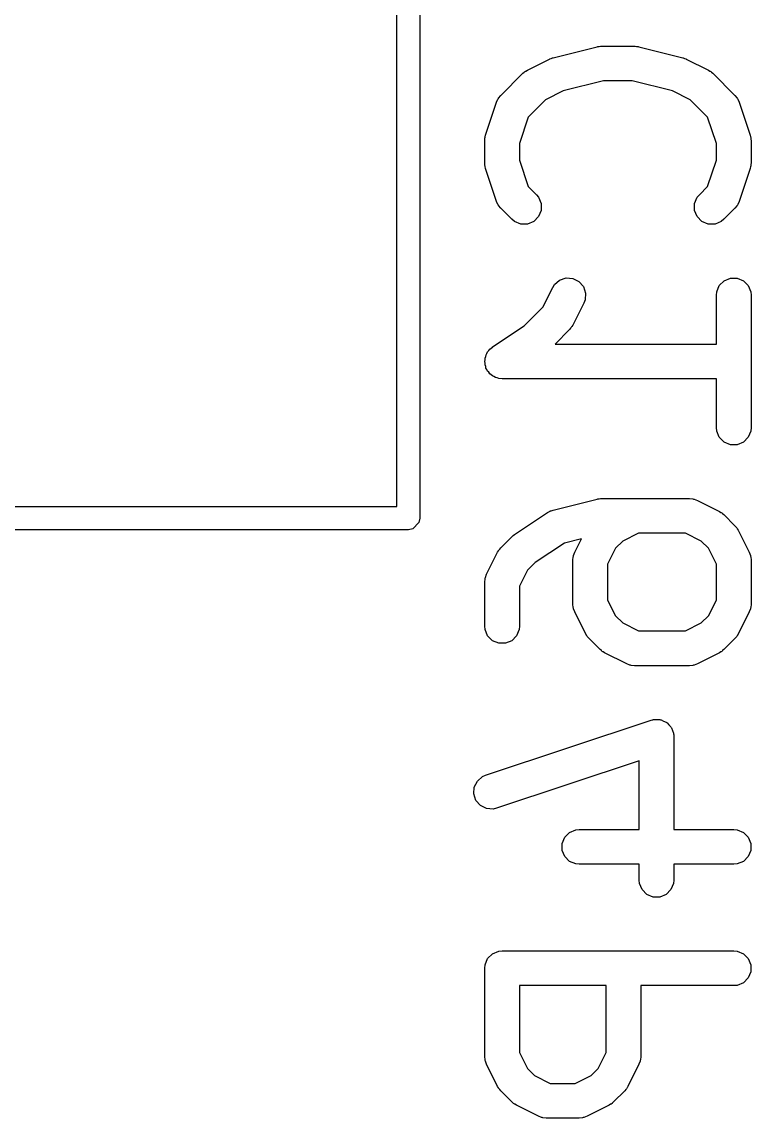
# Model space of a CAD drawing. Header units: inches. Extents: x 1.94 to 9.37, y -5.72 to -1.46.
# Drawn here: x 5.8477 to 5.9716, y -5.1787 to -4.9925 of the extents above; entities that cross this region are included whole.
import ezdxf

# ---------------------------------------------------------------- set-up
doc = ezdxf.new("R2010")
doc.units = ezdxf.units.IN
doc.header["$MEASUREMENT"] = 0
doc.layers.add('BLACK', color=250, linetype='CONTINUOUS')

msp = doc.modelspace()

# ---------------------------------------------------------------- linework, layer by layer
at = {"layer": 'BLACK', "linetype": 'CONTINUOUS'}
for p, q in [((5.91535, -4.90354), (5.91535, -5.07677)), ((5.91142, -5.0748), (5.91142, -4.90551)), ((5.93798, -4.99854), (5.94548, -4.99667)), ((5.94548, -4.99667), (5.94558, -4.99665)), ((5.94558, -4.99665), (5.94562, -4.99664)), ((5.94562, -4.99664), (5.94584, -4.99661)), ((5.94584, -4.99661), (5.94605, -4.99658)), ((5.94605, -4.99658), (5.9461, -4.99659)), ((5.9461, -4.99659), (5.9462, -4.99658)), ((5.9462, -4.99658), (5.95182, -4.99658)), ((5.95182, -4.99658), (5.95192, -4.99659)), ((5.95192, -4.99659), (5.95196, -4.99658)), ((5.95196, -4.99658), (5.95218, -4.99661)), ((5.95218, -4.99661), (5.9524, -4.99664)), ((5.9524, -4.99664), (5.95244, -4.99665)), ((5.95244, -4.99665), (5.95254, -4.99667)), ((5.95254, -4.99667), (5.96004, -4.99854)), ((5.93363, -5.00064), (5.93738, -4.99877)), ((5.93738, -4.99877), (5.93742, -4.99875)), ((5.93742, -4.99875), (5.93744, -4.99874)), ((5.93744, -4.99874), (5.93768, -4.99865)), ((5.93768, -4.99865), (5.93792, -4.99856)), ((5.93792, -4.99856), (5.93794, -4.99856)), ((5.93794, -4.99856), (5.93798, -4.99854)), ((5.96004, -4.99854), (5.96008, -4.99856)), ((5.96008, -4.99856), (5.9601, -4.99856)), ((5.9601, -4.99856), (5.96034, -4.99865)), ((5.96034, -4.99865), (5.96058, -4.99874)), ((5.96058, -4.99874), (5.9606, -4.99875)), ((5.9606, -4.99875), (5.96064, -4.99877)), ((5.96064, -4.99877), (5.96439, -5.00064)), ((5.93314, -5.00095), (5.93323, -5.00089)), ((5.93323, -5.00089), (5.93331, -5.00083)), ((5.93331, -5.00083), (5.93338, -5.0008)), ((5.93338, -5.0008), (5.93363, -5.00064)), ((5.96439, -5.00064), (5.96464, -5.0008)), ((5.96464, -5.0008), (5.96471, -5.00083)), ((5.96471, -5.00083), (5.96479, -5.00089)), ((5.96479, -5.00089), (5.96488, -5.00095)), ((5.92911, -5.00494), (5.93286, -5.00119)), ((5.93286, -5.00119), (5.93309, -5.00101)), ((5.93309, -5.00101), (5.93314, -5.00095)), ((5.94656, -5.00248), (5.93973, -5.00419)), ((5.95146, -5.00248), (5.94656, -5.00248)), ((5.95829, -5.00419), (5.95146, -5.00248)), ((5.96488, -5.00095), (5.96493, -5.00101)), ((5.96493, -5.00101), (5.96516, -5.00119)), ((5.96516, -5.00119), (5.96891, -5.00494)), ((5.93973, -5.00419), (5.9367, -5.00571)), ((5.96132, -5.00571), (5.95829, -5.00419)), ((5.92652, -5.01172), (5.9284, -5.0061)), ((5.9284, -5.0061), (5.92863, -5.00557)), ((5.92863, -5.00557), (5.9287, -5.00549)), ((5.9287, -5.00549), (5.92874, -5.00539)), ((5.92874, -5.00539), (5.92911, -5.00494)), ((5.9367, -5.00571), (5.93378, -5.00863)), ((5.96424, -5.00863), (5.96132, -5.00571)), ((5.96891, -5.00494), (5.96927, -5.00539)), ((5.96927, -5.00539), (5.96931, -5.00549)), ((5.96931, -5.00549), (5.96938, -5.00557)), ((5.96938, -5.00557), (5.96962, -5.0061)), ((5.96962, -5.0061), (5.97149, -5.01172)), ((5.93378, -5.00863), (5.93228, -5.01313)), ((5.96574, -5.01313), (5.96424, -5.00863)), ((5.92643, -5.01208), (5.92646, -5.01201)), ((5.92646, -5.01201), (5.92652, -5.01172)), ((5.97149, -5.01172), (5.97156, -5.01201)), ((5.97156, -5.01201), (5.97159, -5.01208)), ((5.92637, -5.01265), (5.9264, -5.01236)), ((5.92637, -5.0164), (5.92637, -5.01265)), ((5.92639, -5.01229), (5.92642, -5.01218)), ((5.9264, -5.01236), (5.92639, -5.01229)), ((5.92642, -5.01218), (5.92643, -5.01208)), ((5.93228, -5.01313), (5.93228, -5.01593)), ((5.96574, -5.01593), (5.96574, -5.01313)), ((5.97159, -5.01208), (5.9716, -5.01218)), ((5.9716, -5.01218), (5.97162, -5.01229)), ((5.97162, -5.01229), (5.97162, -5.01236)), ((5.97162, -5.01236), (5.97165, -5.01265)), ((5.97165, -5.01265), (5.97165, -5.0164)), ((5.9264, -5.0167), (5.92637, -5.0164)), ((5.92639, -5.01677), (5.9264, -5.0167)), ((5.92642, -5.01688), (5.92639, -5.01677)), ((5.92643, -5.01698), (5.92642, -5.01688)), ((5.92646, -5.01705), (5.92643, -5.01698)), ((5.92652, -5.01734), (5.92646, -5.01705)), ((5.9284, -5.02296), (5.92652, -5.01734)), ((5.93228, -5.01593), (5.93378, -5.02043)), ((5.96424, -5.02043), (5.96574, -5.01593)), ((5.97149, -5.01734), (5.96962, -5.02296)), ((5.97156, -5.01705), (5.97149, -5.01734)), ((5.97159, -5.01698), (5.97156, -5.01705)), ((5.9716, -5.01688), (5.97159, -5.01698)), ((5.97162, -5.01677), (5.9716, -5.01688)), ((5.97165, -5.0164), (5.97162, -5.0167)), ((5.97162, -5.0167), (5.97162, -5.01677)), ((5.93378, -5.02043), (5.93516, -5.02182)), ((5.96286, -5.02182), (5.96424, -5.02043)), ((5.92863, -5.02349), (5.9284, -5.02296)), ((5.93516, -5.02182), (5.93553, -5.02226)), ((5.93553, -5.02226), (5.93597, -5.02333)), ((5.96205, -5.02333), (5.96249, -5.02226)), ((5.96249, -5.02226), (5.96286, -5.02182)), ((5.96962, -5.02296), (5.96938, -5.02349)), ((5.9287, -5.02357), (5.92863, -5.02349)), ((5.92874, -5.02367), (5.9287, -5.02357)), ((5.92911, -5.02412), (5.92874, -5.02367)), ((5.93099, -5.02599), (5.92911, -5.02412)), ((5.93597, -5.02448), (5.93553, -5.02554)), ((5.93597, -5.02333), (5.93597, -5.02448)), ((5.96205, -5.02448), (5.96205, -5.02333)), ((5.96249, -5.02554), (5.96205, -5.02448)), ((5.96891, -5.02412), (5.96703, -5.02599)), ((5.96927, -5.02367), (5.96891, -5.02412)), ((5.96931, -5.02357), (5.96927, -5.02367)), ((5.96938, -5.02349), (5.96931, -5.02357)), ((5.93143, -5.02636), (5.93099, -5.02599)), ((5.9325, -5.0268), (5.93143, -5.02636)), ((5.93365, -5.0268), (5.9325, -5.0268)), ((5.93471, -5.02636), (5.93365, -5.0268)), ((5.93553, -5.02554), (5.93471, -5.02636)), ((5.9633, -5.02636), (5.96249, -5.02554)), ((5.96437, -5.0268), (5.9633, -5.02636)), ((5.96552, -5.0268), (5.96437, -5.0268)), ((5.96658, -5.02636), (5.96552, -5.0268)), ((5.96703, -5.02599), (5.96658, -5.02636)), ((5.93911, -5.03634), (5.9402, -5.03597)), ((5.9402, -5.03597), (5.94135, -5.03605)), ((5.94135, -5.03605), (5.94238, -5.03657)), ((5.96705, -5.03645), (5.96812, -5.03601)), ((5.96812, -5.03601), (5.96927, -5.03601)), ((5.96927, -5.03601), (5.97033, -5.03645)), ((5.93627, -5.0409), (5.93793, -5.03758)), ((5.93793, -5.03758), (5.93824, -5.03709)), ((5.93824, -5.03709), (5.93911, -5.03634)), ((5.94238, -5.03657), (5.94314, -5.03744)), ((5.94314, -5.03744), (5.9435, -5.03853)), ((5.9658, -5.03833), (5.96624, -5.03726)), ((5.96624, -5.03726), (5.96705, -5.03645)), ((5.97033, -5.03645), (5.97115, -5.03726)), ((5.97115, -5.03726), (5.97159, -5.03833)), ((5.94342, -5.03968), (5.94321, -5.04022)), ((5.9435, -5.03853), (5.94342, -5.03968)), ((5.96574, -5.0389), (5.9658, -5.03833)), ((5.96574, -5.0472), (5.96574, -5.0389)), ((5.97159, -5.03833), (5.97165, -5.0389)), ((5.97165, -5.0389), (5.97165, -5.0614)), ((5.93307, -5.04411), (5.93627, -5.0409)), ((5.94321, -5.04022), (5.94134, -5.04397)), ((5.92769, -5.04769), (5.93307, -5.04411)), ((5.94079, -5.04474), (5.93833, -5.0472)), ((5.94097, -5.04451), (5.94079, -5.04474)), ((5.94103, -5.04446), (5.94097, -5.04451)), ((5.94109, -5.04437), (5.94103, -5.04446)), ((5.94115, -5.04429), (5.94109, -5.04437)), ((5.94118, -5.04422), (5.94115, -5.04429)), ((5.94134, -5.04397), (5.94118, -5.04422)), ((5.93833, -5.0472), (5.96574, -5.0472)), ((5.92643, -5.04957), (5.92654, -5.0493)), ((5.92654, -5.0493), (5.9266, -5.04902)), ((5.9266, -5.04902), (5.92676, -5.04878)), ((5.92676, -5.04878), (5.92687, -5.04851)), ((5.92687, -5.04851), (5.92708, -5.0483)), ((5.92708, -5.0483), (5.92724, -5.04806)), ((5.92724, -5.04806), (5.92768, -5.0477)), ((5.92768, -5.0477), (5.92768, -5.04769)), ((5.92768, -5.04769), (5.92768, -5.04769)), ((5.92768, -5.04769), (5.92769, -5.04769)), ((5.92637, -5.05015), (5.92643, -5.04986)), ((5.92643, -5.05043), (5.92637, -5.05015)), ((5.92643, -5.04986), (5.92643, -5.04957)), ((5.92643, -5.05073), (5.92643, -5.05043)), ((5.92654, -5.05099), (5.92643, -5.05073)), ((5.92659, -5.05128), (5.92654, -5.05099)), ((5.92676, -5.05152), (5.92659, -5.05128)), ((5.92687, -5.05179), (5.92676, -5.05152)), ((5.92707, -5.05199), (5.92687, -5.05179)), ((5.92723, -5.05224), (5.92707, -5.05199)), ((5.92748, -5.0524), (5.92723, -5.05224)), ((5.92768, -5.05261), (5.92748, -5.0524)), ((5.92795, -5.05272), (5.92768, -5.05261)), ((5.92819, -5.05288), (5.92795, -5.05272)), ((5.92848, -5.05293), (5.92819, -5.05288)), ((5.92875, -5.05305), (5.92848, -5.05293)), ((5.92932, -5.0531), (5.92875, -5.05305)), ((5.96574, -5.0531), (5.92932, -5.0531)), ((5.92932, -5.0531), (5.92932, -5.0531)), ((5.92932, -5.0531), (5.92932, -5.0531)), ((5.92932, -5.0531), (5.92932, -5.0531)), ((5.96574, -5.0614), (5.96574, -5.0531)), ((5.9658, -5.06197), (5.96574, -5.0614)), ((5.96624, -5.06304), (5.9658, -5.06197)), ((5.97159, -5.06197), (5.97115, -5.06304)), ((5.97165, -5.0614), (5.97159, -5.06197)), ((5.96705, -5.06385), (5.96624, -5.06304)), ((5.96812, -5.06429), (5.96705, -5.06385)), ((5.97033, -5.06385), (5.96927, -5.06429)), ((5.97115, -5.06304), (5.97033, -5.06385)), ((5.96927, -5.06429), (5.96812, -5.06429)), ((5.93798, -5.07541), (5.94548, -5.07353)), ((5.94548, -5.07353), (5.94558, -5.07352)), ((5.94558, -5.07352), (5.94562, -5.0735)), ((5.94562, -5.0735), (5.94584, -5.07348)), ((5.94584, -5.07348), (5.94605, -5.07345)), ((5.94605, -5.07345), (5.9461, -5.07345)), ((5.9461, -5.07345), (5.9462, -5.07344)), ((5.9462, -5.07344), (5.96119, -5.07344)), ((5.96119, -5.07344), (5.96177, -5.0735)), ((5.96177, -5.0735), (5.96187, -5.07354)), ((5.7185, -5.0748), (5.91142, -5.0748)), ((5.96187, -5.07354), (5.96197, -5.07355)), ((5.96197, -5.07355), (5.96252, -5.07376)), ((5.96252, -5.07376), (5.96626, -5.07563)), ((5.91535, -5.07677), (5.9152, -5.07752)), ((5.93144, -5.07956), (5.93706, -5.07581)), ((5.93706, -5.07581), (5.93738, -5.07565)), ((5.93738, -5.07565), (5.93744, -5.0756)), ((5.93744, -5.0756), (5.93751, -5.07558)), ((5.93751, -5.07558), (5.93757, -5.07554)), ((5.93757, -5.07554), (5.93764, -5.07553)), ((5.93764, -5.07553), (5.93798, -5.07541)), ((5.96626, -5.07563), (5.96651, -5.07579)), ((5.96651, -5.07579), (5.96658, -5.07582)), ((5.96658, -5.07582), (5.96667, -5.07588)), ((5.96667, -5.07588), (5.96675, -5.07594)), ((5.96675, -5.07594), (5.96681, -5.076)), ((5.96681, -5.076), (5.96703, -5.07618)), ((5.96703, -5.07618), (5.96891, -5.07806)), ((5.91339, -5.07874), (5.71654, -5.07874)), ((5.91414, -5.07859), (5.91339, -5.07874)), ((5.9152, -5.07752), (5.91414, -5.07859)), ((5.96891, -5.07806), (5.96909, -5.07828)), ((5.96909, -5.07828), (5.96915, -5.07834)), ((5.96915, -5.07834), (5.96921, -5.07842)), ((5.96921, -5.07842), (5.96927, -5.07851)), ((5.96927, -5.07851), (5.9693, -5.07858)), ((5.9693, -5.07858), (5.96946, -5.07883)), ((5.96946, -5.07883), (5.97133, -5.08258)), ((5.92911, -5.08181), (5.93099, -5.07993)), ((5.93099, -5.07993), (5.93122, -5.07974)), ((5.93099, -5.07993), (5.93099, -5.07993)), ((5.93099, -5.07993), (5.93099, -5.07993)), ((5.93122, -5.07974), (5.93143, -5.07957)), ((5.93143, -5.07957), (5.93144, -5.07956)), ((5.93143, -5.07957), (5.93143, -5.07957)), ((5.94283, -5.08028), (5.93991, -5.08101)), ((5.94168, -5.08258), (5.94283, -5.08028)), ((5.94982, -5.0807), (5.94862, -5.0819)), ((5.95252, -5.07935), (5.94982, -5.0807)), ((5.9605, -5.07935), (5.95252, -5.07935)), ((5.96319, -5.0807), (5.9605, -5.07935)), ((5.96439, -5.0819), (5.96319, -5.0807)), ((5.92668, -5.08632), (5.92856, -5.08258)), ((5.92856, -5.08258), (5.92871, -5.08233)), ((5.92871, -5.08233), (5.92874, -5.08226)), ((5.92874, -5.08226), (5.92881, -5.08217)), ((5.92881, -5.08217), (5.92887, -5.08209)), ((5.92887, -5.08209), (5.92892, -5.08203)), ((5.92892, -5.08203), (5.92911, -5.08181)), ((5.93991, -5.08101), (5.93495, -5.08432)), ((5.94147, -5.08312), (5.94168, -5.08258)), ((5.94862, -5.0819), (5.94727, -5.08459)), ((5.96574, -5.08459), (5.96439, -5.0819)), ((5.97133, -5.08258), (5.97154, -5.08312)), ((5.93495, -5.08432), (5.93363, -5.08564)), ((5.94137, -5.0839), (5.94143, -5.08332)), ((5.94137, -5.09139), (5.94137, -5.0839)), ((5.94143, -5.08332), (5.94147, -5.08322)), ((5.94147, -5.08322), (5.94147, -5.08312)), ((5.94727, -5.08459), (5.94727, -5.0907)), ((5.96574, -5.0907), (5.96574, -5.08459)), ((5.97154, -5.08312), (5.97155, -5.08322)), ((5.97155, -5.08322), (5.97159, -5.08332)), ((5.97159, -5.08332), (5.97165, -5.0839)), ((5.97165, -5.0839), (5.97165, -5.09139)), ((5.92648, -5.08687), (5.92668, -5.08632)), ((5.93363, -5.08564), (5.93228, -5.08834)), ((5.92637, -5.08765), (5.92643, -5.08707)), ((5.92637, -5.09514), (5.92637, -5.08765)), ((5.92643, -5.08707), (5.92647, -5.08697)), ((5.92647, -5.08697), (5.92648, -5.08687)), ((5.93228, -5.08834), (5.93228, -5.09514)), ((5.94143, -5.09197), (5.94137, -5.09139)), ((5.94147, -5.09207), (5.94143, -5.09197)), ((5.94147, -5.09217), (5.94147, -5.09207)), ((5.94727, -5.0907), (5.94862, -5.0934)), ((5.96439, -5.0934), (5.96574, -5.0907)), ((5.97155, -5.09207), (5.97154, -5.09217)), ((5.97159, -5.09197), (5.97155, -5.09207)), ((5.97165, -5.09139), (5.97159, -5.09197)), ((5.94168, -5.09272), (5.94147, -5.09217)), ((5.94356, -5.09646), (5.94168, -5.09272)), ((5.94862, -5.0934), (5.94982, -5.09459)), ((5.96319, -5.09459), (5.96439, -5.0934)), ((5.97133, -5.09272), (5.96946, -5.09646)), ((5.97154, -5.09217), (5.97133, -5.09272)), ((5.92643, -5.09572), (5.92637, -5.09514)), ((5.92687, -5.09678), (5.92643, -5.09572)), ((5.93222, -5.09572), (5.93178, -5.09678)), ((5.93228, -5.09514), (5.93222, -5.09572)), ((5.94982, -5.09459), (5.95252, -5.09594)), ((5.9605, -5.09594), (5.96319, -5.09459)), ((5.92768, -5.0976), (5.92687, -5.09678)), ((5.92875, -5.09804), (5.92768, -5.0976)), ((5.93096, -5.0976), (5.9299, -5.09804)), ((5.93178, -5.09678), (5.93096, -5.0976)), ((5.94371, -5.09671), (5.94356, -5.09646)), ((5.94374, -5.09678), (5.94371, -5.09671)), ((5.94381, -5.09687), (5.94374, -5.09678)), ((5.94386, -5.09695), (5.94381, -5.09687)), ((5.94392, -5.09701), (5.94386, -5.09695)), ((5.94411, -5.09723), (5.94392, -5.09701)), ((5.94598, -5.09911), (5.94411, -5.09723)), ((5.95252, -5.09594), (5.9605, -5.09594)), ((5.96891, -5.09723), (5.96703, -5.09911)), ((5.96909, -5.09701), (5.96891, -5.09723)), ((5.96915, -5.09695), (5.96909, -5.09701)), ((5.96921, -5.09687), (5.96915, -5.09695)), ((5.96927, -5.09678), (5.96921, -5.09687)), ((5.9693, -5.09671), (5.96927, -5.09678)), ((5.96946, -5.09646), (5.9693, -5.09671)), ((5.9299, -5.09804), (5.92875, -5.09804)), ((5.94621, -5.09929), (5.94598, -5.09911)), ((5.94626, -5.09935), (5.94621, -5.09929)), ((5.94635, -5.09941), (5.94626, -5.09935)), ((5.94643, -5.09947), (5.94635, -5.09941)), ((5.9465, -5.0995), (5.94643, -5.09947)), ((5.94675, -5.09966), (5.9465, -5.0995)), ((5.96651, -5.0995), (5.96626, -5.09966)), ((5.96658, -5.09947), (5.96651, -5.0995)), ((5.96667, -5.09941), (5.96658, -5.09947)), ((5.96675, -5.09935), (5.96667, -5.09941)), ((5.96681, -5.09929), (5.96675, -5.09935)), ((5.96703, -5.09911), (5.96681, -5.09929)), ((5.9505, -5.10153), (5.94675, -5.09966)), ((5.96626, -5.09966), (5.96252, -5.10153)), ((5.95104, -5.10174), (5.9505, -5.10153)), ((5.95115, -5.10175), (5.95104, -5.10174)), ((5.95124, -5.10179), (5.95115, -5.10175)), ((5.95182, -5.10185), (5.95124, -5.10179)), ((5.96119, -5.10185), (5.95182, -5.10185)), ((5.96177, -5.10179), (5.96119, -5.10185)), ((5.96187, -5.10175), (5.96177, -5.10179)), ((5.96197, -5.10174), (5.96187, -5.10175)), ((5.96252, -5.10153), (5.96197, -5.10174)), ((5.92652, -5.12046), (5.95464, -5.11109)), ((5.95464, -5.11109), (5.95492, -5.11103)), ((5.95492, -5.11103), (5.95499, -5.111)), ((5.95499, -5.111), (5.95505, -5.111)), ((5.95505, -5.111), (5.9552, -5.11096)), ((5.9552, -5.11096), (5.95567, -5.111)), ((5.95567, -5.111), (5.95615, -5.111)), ((5.95615, -5.111), (5.95624, -5.11104)), ((5.95624, -5.11104), (5.95635, -5.11104)), ((5.95635, -5.11104), (5.95677, -5.11126)), ((5.95677, -5.11126), (5.95721, -5.11144)), ((5.95721, -5.11144), (5.95729, -5.11151)), ((5.95729, -5.11151), (5.95738, -5.11156)), ((5.95738, -5.11156), (5.95769, -5.11192)), ((5.95769, -5.11192), (5.95803, -5.11225)), ((5.95803, -5.11225), (5.95807, -5.11235)), ((5.95807, -5.11235), (5.95814, -5.11243)), ((5.95814, -5.11243), (5.95829, -5.11288)), ((5.95829, -5.11288), (5.95847, -5.11332)), ((5.95847, -5.11332), (5.95848, -5.11347)), ((5.95848, -5.11347), (5.9585, -5.11352)), ((5.9585, -5.11352), (5.95849, -5.1136)), ((5.95849, -5.1136), (5.95852, -5.11389)), ((5.95852, -5.11389), (5.95852, -5.12969)), ((5.95262, -5.11799), (5.92838, -5.12607)), ((5.95262, -5.12969), (5.95262, -5.11799)), ((5.9246, -5.12249), (5.92512, -5.12146)), ((5.92512, -5.12146), (5.92599, -5.1207)), ((5.92599, -5.1207), (5.92652, -5.12046)), ((5.92452, -5.12364), (5.9246, -5.12249)), ((5.92488, -5.12473), (5.92452, -5.12364)), ((5.92564, -5.1256), (5.92488, -5.12473)), ((5.92667, -5.12611), (5.92564, -5.1256)), ((5.92782, -5.1262), (5.92667, -5.12611)), ((5.92838, -5.12607), (5.92782, -5.1262)), ((5.93955, -5.13206), (5.93999, -5.131)), ((5.93999, -5.131), (5.94081, -5.13018)), ((5.94081, -5.13018), (5.94187, -5.12974)), ((5.94187, -5.12974), (5.94245, -5.12969)), ((5.94245, -5.12969), (5.95262, -5.12969)), ((5.95852, -5.12969), (5.96869, -5.12969)), ((5.96869, -5.12969), (5.96927, -5.12974)), ((5.96927, -5.12974), (5.97033, -5.13018)), ((5.97033, -5.13018), (5.97115, -5.131)), ((5.97115, -5.131), (5.97159, -5.13206)), ((5.93955, -5.13322), (5.93955, -5.13206)), ((5.97159, -5.13206), (5.97159, -5.13322)), ((5.93999, -5.13428), (5.93955, -5.13322)), ((5.94081, -5.13509), (5.93999, -5.13428)), ((5.97115, -5.13428), (5.97033, -5.13509)), ((5.97159, -5.13322), (5.97115, -5.13428)), ((5.94187, -5.13554), (5.94081, -5.13509)), ((5.94245, -5.13559), (5.94187, -5.13554)), ((5.95262, -5.13559), (5.94245, -5.13559)), ((5.95262, -5.13826), (5.95262, -5.13559)), ((5.96869, -5.13559), (5.95852, -5.13559)), ((5.95852, -5.13559), (5.95852, -5.13826)), ((5.96927, -5.13554), (5.96869, -5.13559)), ((5.97033, -5.13509), (5.96927, -5.13554)), ((5.95267, -5.13884), (5.95262, -5.13826)), ((5.95852, -5.13826), (5.95847, -5.13884)), ((5.95312, -5.1399), (5.95267, -5.13884)), ((5.95393, -5.14072), (5.95312, -5.1399)), ((5.95803, -5.1399), (5.95721, -5.14072)), ((5.95847, -5.13884), (5.95803, -5.1399)), ((5.95499, -5.14116), (5.95393, -5.14072)), ((5.95615, -5.14116), (5.95499, -5.14116)), ((5.95721, -5.14072), (5.95615, -5.14116)), ((5.92643, -5.15269), (5.92687, -5.15162)), ((5.92687, -5.15162), (5.92768, -5.15081)), ((5.92768, -5.15081), (5.92875, -5.15037)), ((5.92875, -5.15037), (5.92932, -5.15031)), ((5.92932, -5.15031), (5.96869, -5.15031)), ((5.96869, -5.15031), (5.96927, -5.15037)), ((5.96927, -5.15037), (5.97033, -5.15081)), ((5.97033, -5.15081), (5.97115, -5.15162)), ((5.97115, -5.15162), (5.97159, -5.15269)), ((5.92637, -5.15326), (5.92643, -5.15269)), ((5.92637, -5.16826), (5.92637, -5.15326)), ((5.97159, -5.15269), (5.97159, -5.15384)), ((5.97115, -5.1549), (5.97033, -5.15572)), ((5.97159, -5.15384), (5.97115, -5.1549)), ((5.94699, -5.15621), (5.93228, -5.15621)), ((5.93228, -5.15621), (5.93228, -5.16756)), ((5.94699, -5.16756), (5.94699, -5.15621)), ((5.96869, -5.15621), (5.9529, -5.15621)), ((5.9529, -5.15621), (5.9529, -5.16826)), ((5.96927, -5.15616), (5.96869, -5.15621)), ((5.97033, -5.15572), (5.96927, -5.15616)), ((5.92643, -5.16884), (5.92637, -5.16826)), ((5.93228, -5.16756), (5.93363, -5.17026)), ((5.94564, -5.17026), (5.94699, -5.16756)), ((5.9529, -5.16826), (5.95284, -5.16884)), ((5.92647, -5.16893), (5.92643, -5.16884)), ((5.92648, -5.16904), (5.92647, -5.16893)), ((5.92668, -5.16958), (5.92648, -5.16904)), ((5.92856, -5.17333), (5.92668, -5.16958)), ((5.93363, -5.17026), (5.93482, -5.17146)), ((5.94445, -5.17146), (5.94564, -5.17026)), ((5.95259, -5.16958), (5.95071, -5.17333)), ((5.95279, -5.16904), (5.95259, -5.16958)), ((5.9528, -5.16893), (5.95279, -5.16904)), ((5.95284, -5.16884), (5.9528, -5.16893)), ((5.93482, -5.17146), (5.93752, -5.17281)), ((5.94175, -5.17281), (5.94445, -5.17146)), ((5.92871, -5.17358), (5.92856, -5.17333)), ((5.92874, -5.17365), (5.92871, -5.17358)), ((5.92881, -5.17373), (5.92874, -5.17365)), ((5.92887, -5.17382), (5.92881, -5.17373)), ((5.92892, -5.17387), (5.92887, -5.17382)), ((5.92911, -5.1741), (5.92892, -5.17387)), ((5.93099, -5.17597), (5.92911, -5.1741)), ((5.93752, -5.17281), (5.94175, -5.17281)), ((5.95016, -5.1741), (5.94828, -5.17597)), ((5.95034, -5.17387), (5.95016, -5.1741)), ((5.9504, -5.17382), (5.95034, -5.17387)), ((5.95046, -5.17373), (5.9504, -5.17382)), ((5.95053, -5.17365), (5.95046, -5.17373)), ((5.95056, -5.17358), (5.95053, -5.17365)), ((5.95071, -5.17333), (5.95056, -5.17358)), ((5.93121, -5.17616), (5.93099, -5.17597)), ((5.94828, -5.17597), (5.94806, -5.17616)), ((5.93126, -5.17622), (5.93121, -5.17616)), ((5.93135, -5.17627), (5.93126, -5.17622)), ((5.93143, -5.17634), (5.93135, -5.17627)), ((5.9315, -5.17637), (5.93143, -5.17634)), ((5.93175, -5.17653), (5.9315, -5.17637)), ((5.9355, -5.1784), (5.93175, -5.17653)), ((5.94752, -5.17653), (5.94377, -5.1784)), ((5.94776, -5.17637), (5.94752, -5.17653)), ((5.94784, -5.17634), (5.94776, -5.17637)), ((5.94792, -5.17627), (5.94784, -5.17634)), ((5.94801, -5.17622), (5.94792, -5.17627)), ((5.94806, -5.17616), (5.94801, -5.17622)), ((5.93604, -5.17861), (5.9355, -5.1784)), ((5.93615, -5.17861), (5.93604, -5.17861)), ((5.93625, -5.17866), (5.93615, -5.17861)), ((5.93682, -5.17871), (5.93625, -5.17866)), ((5.94245, -5.17871), (5.93682, -5.17871)), ((5.94302, -5.17866), (5.94245, -5.17871)), ((5.94312, -5.17861), (5.94302, -5.17866)), ((5.94323, -5.17861), (5.94312, -5.17861)), ((5.94377, -5.1784), (5.94323, -5.17861))]:
    msp.add_line(p, q, dxfattribs=at)

doc.saveas('drawing.dxf')
